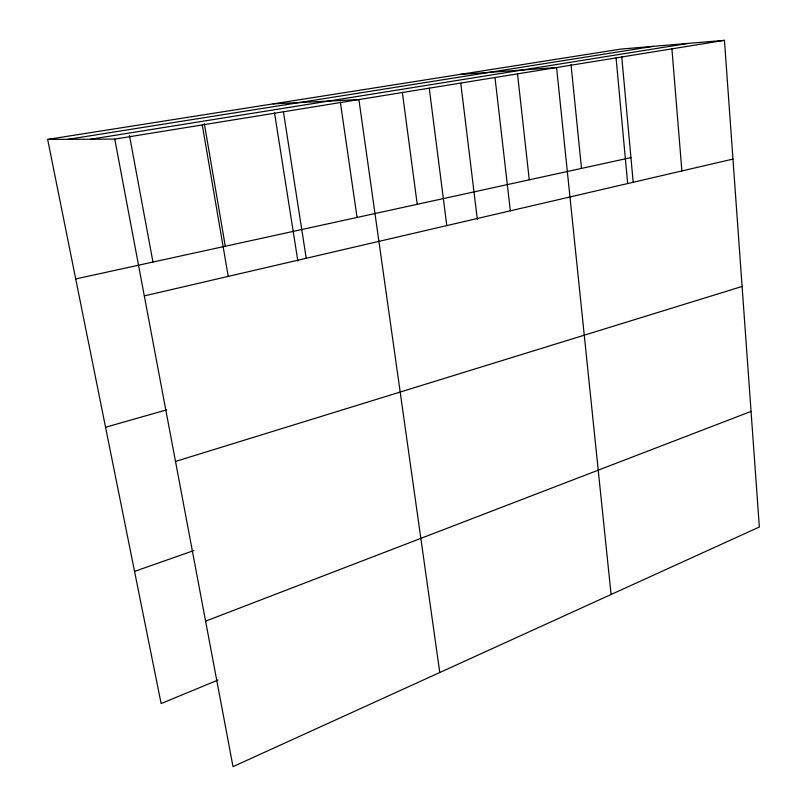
<?xml version="1.0" encoding="UTF-8"?>
<svg xmlns="http://www.w3.org/2000/svg" width="807" height="807" viewBox="0 0 807 807"><rect width="100%" height="100%" fill="white"/><g stroke="black" fill="none" stroke-linecap="round" stroke-linejoin="round"><path stroke-width="1.21" d="M218.001 680.049L161.128 703.553L47.653 139.399L621.057 49.056L724.444 40.35L759.347 527.001L233.011 766.65L114.765 139.107L47.653 139.399M205.593 621.158L751.055 411.399M134.547 571.386L193.841 550.566M175.502 461.433L742.097 286.455M105.556 427.256L166.535 409.885M144.312 295.907L732.958 159.08M75.717 278.929L630.943 157.607M114.765 139.107L724.444 40.35M90.808 139.208L688.24 43.396M68.06 139.308L653.156 46.352M459.708 74.476L556.578 67.546L611.081 594.507M273.119 103.871L358.893 99.564L439.775 672.503M129.453 135.364L152.957 262.053M204.332 123.612L225.294 246.246M202.275 124.934L228.23 276.398M274.481 112.536L297.854 261.004M283.428 111.79L306.236 258.27M340.362 102.156L357.057 217.456M402.35 92.401L417.219 204.312M429.243 88.165L446.796 225.597M460.777 83.222L477.341 219.413M494.994 77.512L510.347 210.829M517.549 74.214L529.261 179.83M571.033 64.56L581.494 168.421M616.074 57.902L627.654 183.552M621.733 56.54L633.182 182.241M671.918 48.854L681.885 170.953"/></g></svg>
